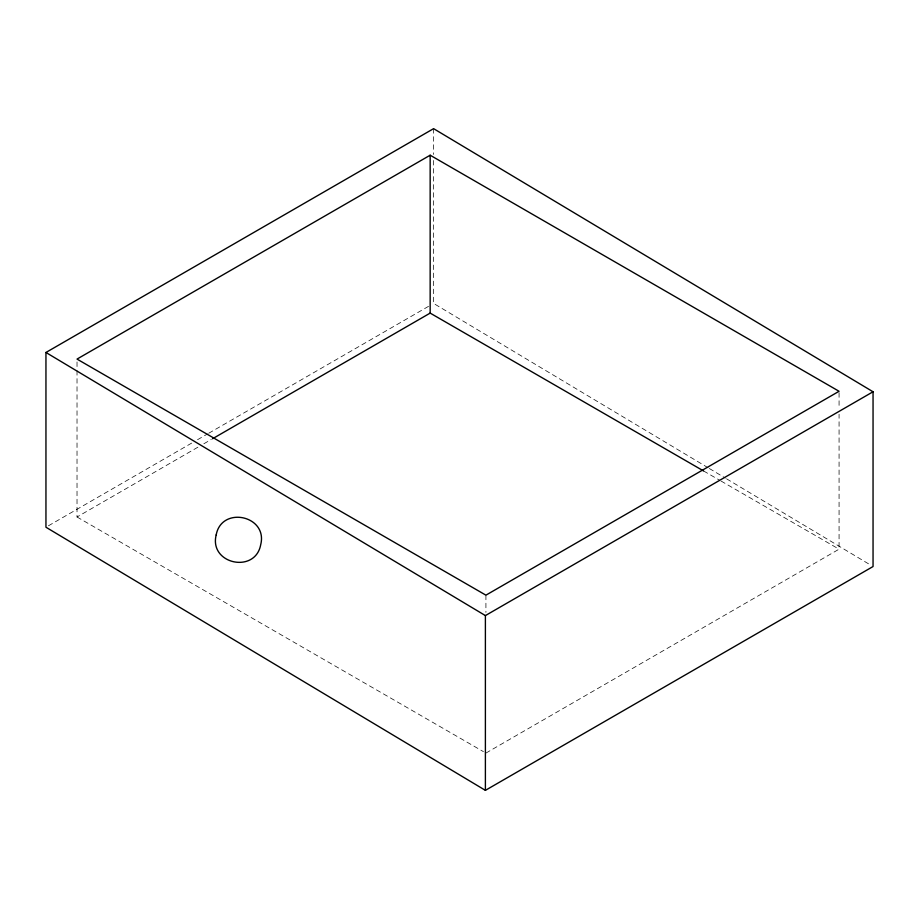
<?xml version="1.0" encoding="UTF-8"?>
<svg xmlns="http://www.w3.org/2000/svg" width="919" height="919" viewBox="0 0 919 919"><rect width="100%" height="100%" fill="white"/><g stroke="black" fill="none" stroke-linecap="round" stroke-linejoin="round"><path stroke-width="0.69" stroke-dasharray="4.59 3.45" d="M48.431 525.794L192.565 442.579M197.539 439.707L207.476 433.975M208.716 433.251L431.126 304.855M77.024 370.575L77.024 516.995L198.883 446.634M203.857 443.762L211.313 439.454M485.921 753.075L839.07 549.183L839.07 414.251M703.598 470.965L719.749 480.304M721.001 481.016L839.07 549.183M77.024 516.995L483.44 751.639M708.112 467.771L433.607 303.419L433.607 160.17M709.342 468.506L725.344 478.087M726.573 478.822L870.592 565.059M839.07 392.723L839.07 408.507M485.921 595.167L485.921 612.399M433.607 128.649L433.607 154.438M77.024 361.96L77.024 369.139"/><path stroke-width="1.38" d="M45.95 352.471L433.607 128.649L873.05 391.77L873.05 566.529L485.393 790.351L45.95 527.23L45.95 352.471L485.393 615.581L485.393 790.351M430.161 155.208L77.024 359.088L485.921 595.167L839.07 391.287L430.161 155.208L430.161 313.103L703.598 470.965M212.565 438.742L430.161 313.103M485.393 615.581L873.05 391.77M216.183 534.938C208.831 564.082 255.344 574.03 260.709 544.68C268.061 515.536 221.548 505.576 216.183 534.938"/></g></svg>
